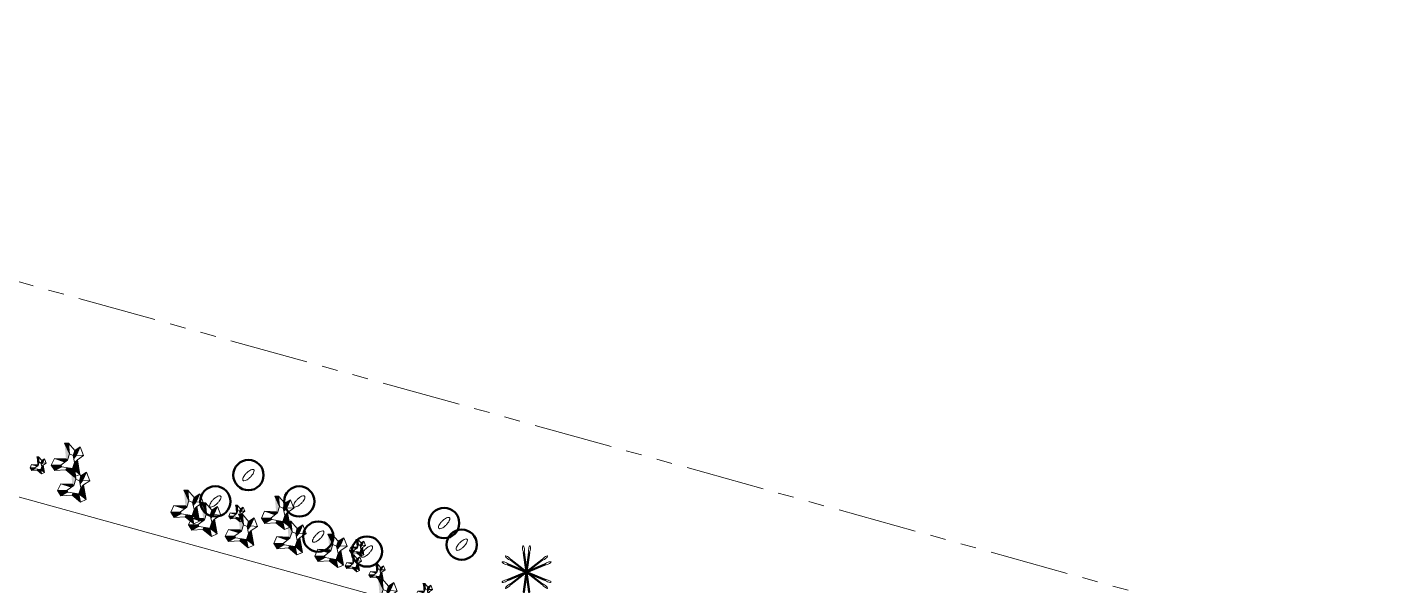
# Model space of a CAD drawing. Header units: inches. Extents: x -1462 to 4132, y -1442 to 2814.
# Drawn here: x 798 to 2932, y 1930 to 2814 of the extents above; entities that cross this region are included whole.
import ezdxf

# ---------------------------------------------------------------- set-up
doc = ezdxf.new("R2010")
doc.units = ezdxf.units.IN
doc.header["$LTSCALE"] = 100
doc.header["$MEASUREMENT"] = 0
doc.linetypes.add('PHANTOM', pattern=[2.5, 1.25, -0.25, 0.25, -0.25, 0.25, -0.25])
doc.layers.add('Boulder', color=7, linetype='Continuous')
for name, color, linetype, lineweight in [('Boulders', 32, 'Continuous', 9), ('PlantMaterials', 3, 'Continuous', 0), ('PM-Medium', 90, 'Continuous', 20), ('PM-Thick', 83, 'Continuous', 50), ('PropertyLines', 212, 'PHANTOM', 0), ('Walks', 253, 'Continuous', 9)]:
    doc.layers.add(name, color=color, linetype=linetype, lineweight=lineweight)
doc.layers.add('PlantMaterialsCounted', color=3, linetype='Continuous', lineweight=0, plot=False)

# ---------------------------------------------------------------- blocks, each defined once
blk = doc.blocks.new('PM161')
at = {"layer": 'PM-Medium'}
for centre, major_axis in [((-4.17, 3.2), (0.595, -0.457)), ((-0.69, 5.21), (0.098, -0.744)), ((0.69, 5.21), (-0.098, -0.744)), ((4.17, 3.2), (-0.595, -0.457)), ((-4.85, 2.01), (0.693, -0.287)), ((4.85, 2.01), (-0.693, -0.287)), ((-4.85, -2.01), (0.693, 0.287)), ((-4.17, -3.2), (0.595, 0.457)), ((4.17, -3.2), (-0.595, 0.457)), ((4.85, -2.01), (-0.693, 0.287)), ((-0.69, -5.21), (0.098, 0.744)), ((0.69, -5.21), (-0.098, 0.744))]:
    blk.add_ellipse(centre, major_axis=major_axis, ratio=0.266667, dxfattribs=at)
at = {"layer": 'PM-Thick'}
for p, q in [((0.59, -4.46), (-0.59, 4.46)), ((-0.59, -4.46), (0.59, 4.46)), ((4.16, -1.72), (-4.16, 1.72)), ((4.16, 1.72), (-4.16, -1.72)), ((3.57, -2.74), (-3.57, 2.74)), ((3.57, 2.74), (-3.57, -2.74))]:
    blk.add_line(p, q, dxfattribs=at)
blk = doc.blocks.new('PM106')
at = {"layer": 'PM-Medium'}
blk.add_lwpolyline([(2.12, 2.12, 0.214975), (1.77, 2.26, 0.093486), (0.95, 2.05, 0.050152), (0.16, 1.58, 0.03764), (-0.78, 0.78, 0.03764), (-1.58, -0.16, 0.050152), (-2.05, -0.95, 0.093486), (-2.26, -1.77, 0.214975), (-2.12, -2.12, 0.214975), (-1.77, -2.26, 0.093486), (-0.95, -2.05, 0.050152), (-0.16, -1.58, 0.03764), (0.78, -0.78, 0.03764), (1.58, 0.16, 0.050152), (2.05, 0.95, 0.093486), (2.26, 1.77, 0.214975)], format="xyb", close=True, dxfattribs=at)
at = {"layer": 'PM-Thick'}
blk.add_circle((0, 0), 6, dxfattribs=at)
blk = doc.blocks.new('BOULDER008')
at = {"layer": 'Boulders'}
for p, q in [((-2.26, 2.44), (1.78, 6.74)), ((1.7, 3.07), (1.78, 6.74)), ((1.7, 3.07), (3.9, 5.51)), ((1.78, 6.74), (3.9, 5.51)), ((3.9, 5.51), (3.73, 1.21)), ((-6.99, 0.32), (-5.1, 3.41)), ((-6.99, 0.32), (-3.55, 1.09)), ((-4.55, -0.6), (-6.99, 0.32)), ((-5.1, 3.41), (-2.26, 2.44)), ((-3.55, 1.09), (-5.1, 3.41)), ((-4.55, -0.6), (-2.6, 0.09)), ((-3.55, 1.09), (-1.77, 1.03)), ((-0.68, 2.24), (-2.6, 0.09)), ((-2.6, 0.09), (-2.26, -1.46)), ((-0.68, 2.24), (-2.26, 2.44)), ((1.7, 3.07), (-0.68, 2.24)), ((3.73, -0.83), (1.7, 3.07)), ((3.73, 1.21), (2.75, 1.06)), ((3.73, 1.21), (6.6, -2.12)), ((-5.33, -4.29), (-4.55, -0.6)), ((-2.26, -1.46), (-5.33, -4.29)), ((-4.41, -5.53), (-5.33, -4.29)), ((-4.41, -5.53), (-2.26, -1.46)), ((-2.26, -1.46), (0.26, -0.6)), ((0.23, -1.34), (0.26, -0.6)), ((2.84, -5.1), (0.23, -1.34)), ((0.26, -0.6), (3.33, -1.49)), ((2.84, -5.1), (1.42, -0.93)), ((5.74, -4.49), (2.84, -5.1)), ((3.33, -1.49), (3.73, -0.83)), ((3.33, -1.49), (5.74, -4.49)), ((3.73, -0.83), (6.6, -2.12)), ((6.6, -2.12), (5.74, -4.49))]:
    blk.add_line(p, q, dxfattribs=at)
for points in [[(-2.26, 2.44), (-0.68, 2.24), (1.78, 6.74), (1.7, 3.07)], [(1.7, 3.07), (3.9, 5.51), (2.75, 1.06), (3.73, 1.21)], [(-6.99, 0.32), (-4.55, -0.6), (-3.55, 1.09), (-2.6, 0.09)], [(-3.55, 1.09), (-2.6, 0.09), (-1.77, 1.03)], [(-2.26, -1.46), (-4.41, -5.53), (-5.33, -4.29)], [(-2.26, -1.46), (-4.41, -5.53), (0.26, -0.6), (0.23, -1.34)], [(1.42, -0.93), (0.26, -0.6), (2.84, -5.1), (0.23, -1.34)], [(3.73, -0.83), (3.33, -1.49), (6.6, -2.12), (5.74, -4.49)]]:
    blk.add_solid(points, dxfattribs=at)

msp = doc.modelspace()

# ---------------------------------------------------------------- linework, layer by layer
at = {"layer": 'PropertyLines'}
msp.add_line((4132.3, 1479.5), (-665.6, 2814.1), dxfattribs=at)
at = {"layer": 'Walks'}
msp.add_lwpolyline([(581.1, 1976.8), (742.4, 2081.2), (1357.8, 1911.1), (1274.2, 1591.7)], dxfattribs=at)

# ---------------------------------------------------------------- block references
at = {"layer": 'Boulder', "ltscale": 2, "rotation": 233.106098873973}
for p, xscale, yscale, zscale in [((865.1, 2127.2), 4, 4, 4), ((817.4, 2119.2), 2, 2, 2), ((875, 2087.2), 4, 4, 4), ((1054.3, 2052.8), 4, 4, 4), ((1198, 2043.6), 4, 4, 4), ((1082.3, 2032.8), 4, 4, 4), ((1140.6, 2014.8), 4, 4, 4), ((1132.1, 2042.8), 2, 2, 2), ((1217.6, 2003.6), 4, 4, 4), ((1282.4, 1983.4), 4, 4, 4), ((1323.2, 1988.6), 2, 2, 2), ((1316.7, 1964), 2, 2, 2), ((1354.2, 1949.8), 2, 2, 2), ((1361.9, 1912.4), 4, 4, 4), ((1429.2, 1918.8), 2, 2, 2)]:
    msp.add_blockref('BOULDER008', p, dxfattribs=dict(at, xscale=xscale, yscale=yscale, zscale=zscale))
at = {"layer": 'PlantMaterials', "color": 46, "xscale": 4, "yscale": 4, "zscale": 4}
for p in [(1149.3, 2104.2), (1096.8, 2062.4), (1229.8, 2062.4), (1459.3, 2028.2), (1259.8, 2006.7), (1337, 1983.1), (1487.2, 1993.9)]:
    msp.add_blockref('PM106', p, dxfattribs=at)
at = {"layer": 'PlantMaterialsCounted', "color": 46, "xscale": 7, "yscale": 7, "zscale": 7}
msp.add_blockref('PM161', (1589.8, 1950.5), dxfattribs=at)

doc.saveas('drawing.dxf')
